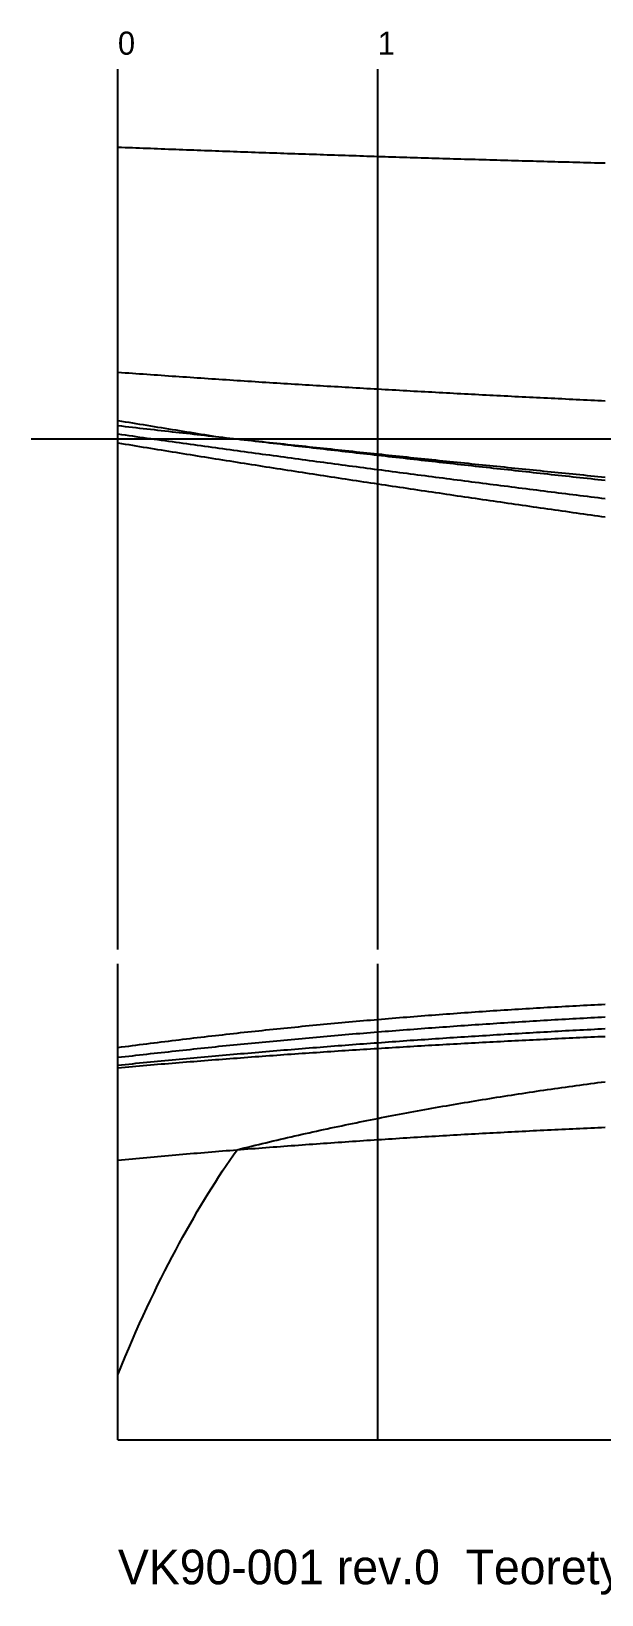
# Model space of a CAD drawing. Header units: millimetres. Extents: x -300 to 13200, y -3536 to 1881.
# Drawn here: x -300 to 1675, y -3536 to 1881 of the extents above; entities that cross this region are included whole.
import ezdxf

# ---------------------------------------------------------------- set-up
doc = ezdxf.new("R2010")
doc.units = ezdxf.units.MM
for name, color, linetype in [('BATOKS', 3, 'Continuous'), ('KORPUS', 7, 'Continuous'), ('SHPANGOUT', 8, 'Continuous'), ('TEXT', 7, 'Continuous'), ('VL', 5, 'Continuous')]:
    doc.layers.add(name, color=color, linetype=linetype)

msp = doc.modelspace()

# ---------------------------------------------------------------- linework, layer by layer
at = {"layer": 'BATOKS'}
for points in [[(0, 532.3), (12.5, 530.3), (25, 528.3), (37.5, 526.2), (50, 524.2), (62.5, 522.1), (75, 520.1), (87.5, 518.1), (100, 516), (112.5, 514), (125, 512), (137.5, 509.9), (150, 507.9), (162.5, 505.9), (175, 503.8), (187.5, 501.8), (200, 499.8), (212.5, 497.7), (225, 495.7), (237.5, 493.7), (250, 491.6), (262.5, 489.6), (275, 487.6), (287.5, 485.6), (300, 483.5), (312.5, 481.5), (325, 479.5), (337.5, 477.5), (350, 475.7), (362.5, 474.3), (375, 472.8), (387.5, 471.4), (400, 469.9), (412.5, 468.5), (425, 467), (437.5, 465.6), (450, 464.1), (462.5, 462.7), (475, 461.2), (487.5, 459.8), (500, 458.3), (512.5, 456.9), (525, 455.4), (537.5, 454), (550, 452.5), (562.5, 451.1), (575, 449.7), (587.5, 448.2), (600, 446.8), (612.5, 445.3), (625, 443.9), (637.5, 442.5), (650, 441), (662.5, 439.6), (675, 438.2), (687.5, 436.7), (700, 435.3), (712.5, 433.9), (725, 432.4), (737.5, 431), (750, 429.6), (762.5, 428.1), (775, 426.7), (787.5, 425.3), (800, 423.9), (812.5, 422.4), (825, 421), (837.5, 419.6), (850, 418.2), (862.5, 416.8), (875, 415.3), (887.5, 413.9), (900, 412.5), (912.5, 411.1), (925, 409.7), (937.5, 408.3), (950, 406.9), (962.5, 405.5), (975, 404), (987.5, 402.6), (1000, 401.2), (1012.5, 399.8), (1025, 398.4), (1037.5, 397), (1050, 395.6), (1062.5, 394.2), (1075, 392.8), (1087.5, 391.4), (1100, 390), (1112.5, 388.6), (1125, 387.2), (1137.5, 385.8), (1150, 384.4), (1162.5, 383.1), (1175, 381.7), (1187.5, 380.3), (1200, 378.9), (1212.5, 377.5), (1225, 376.1), (1237.5, 374.7), (1250, 373.3), (1262.5, 372), (1275, 370.6), (1287.5, 369.2), (1300, 367.8), (1312.5, 366.4), (1325, 365.1), (1337.5, 363.7), (1350, 362.3), (1362.5, 361), (1375, 359.6), (1387.5, 358.2), (1400, 356.8), (1412.5, 355.5), (1425, 354.1), (1437.5, 352.7), (1450, 351.4), (1462.5, 350), (1475, 348.7), (1487.5, 347.3), (1500, 345.9), (1512.5, 344.6), (1525, 343.2), (1537.5, 341.9), (1550, 340.5), (1562.5, 339.2), (1575, 337.8), (1587.5, 336.5), (1600, 335.1), (1612.5, 333.8), (1625, 332.4), (1637.5, 331.1), (1650, 329.7), (1662.5, 328.4), (1675, 327.1), (1687.5, 325.7)], [(0, 485.9), (12.5, 484.2), (25, 482.4), (37.5, 480.6), (50, 478.9), (62.5, 477.1), (75, 475.3), (87.5, 473.6), (100, 471.8), (112.5, 470.1), (125, 468.3), (137.5, 466.5), (150, 464.8), (162.5, 463), (175, 461.3), (187.5, 459.5), (200, 457.8), (212.5, 456.1), (225, 454.3), (237.5, 452.6), (250, 450.8), (262.5, 449.1), (275, 447.4), (287.5, 445.6), (300, 443.9), (312.5, 442.2), (325, 440.4), (337.5, 438.7), (350, 437), (362.5, 435.3), (375, 433.5), (387.5, 431.8), (400, 430.1), (412.5, 428.4), (425, 426.7), (437.5, 425), (450, 423.2), (462.5, 421.5), (475, 419.8), (487.5, 418.1), (500, 416.4), (512.5, 414.7), (525, 413), (537.5, 411.3), (550, 409.6), (562.5, 407.9), (575, 406.2), (587.5, 404.5), (600, 402.8), (612.5, 401.1), (625, 399.5), (637.5, 397.8), (650, 396.1), (662.5, 394.4), (675, 392.7), (687.5, 391), (700, 389.4), (712.5, 387.7), (725, 386), (737.5, 384.3), (750, 382.7), (762.5, 381), (775, 379.3), (787.5, 377.7), (800, 376), (812.5, 374.3), (825, 372.7), (837.5, 371), (850, 369.4), (862.5, 367.7), (875, 366.1), (887.5, 364.4), (900, 362.7), (912.5, 361.1), (925, 359.5), (937.5, 357.8), (950, 356.2), (962.5, 354.5), (975, 352.9), (987.5, 351.2), (1000, 349.6), (1012.5, 348), (1025, 346.3), (1037.5, 344.7), (1050, 343.1), (1062.5, 341.4), (1075, 339.8), (1087.5, 338.2), (1100, 336.6), (1112.5, 334.9), (1125, 333.3), (1137.5, 331.7), (1150, 330.1), (1162.5, 328.5), (1175, 326.9), (1187.5, 325.2), (1200, 323.6), (1212.5, 322), (1225, 320.4), (1237.5, 318.8), (1250, 317.2), (1262.5, 315.6), (1275, 314), (1287.5, 312.4), (1300, 310.8), (1312.5, 309.2), (1325, 307.6), (1337.5, 306), (1350, 304.4), (1362.5, 302.8), (1375, 301.3), (1387.5, 299.7), (1400, 298.1), (1412.5, 296.5), (1425, 294.9), (1437.5, 293.3), (1450, 291.8), (1462.5, 290.2), (1475, 288.6), (1487.5, 287), (1500, 285.5), (1512.5, 283.9), (1525, 282.3), (1537.5, 280.8), (1550, 279.2), (1562.5, 277.6), (1575, 276.1), (1587.5, 274.5), (1600, 273), (1612.5, 271.4), (1625, 269.8), (1637.5, 268.3), (1650, 266.7), (1662.5, 265.2), (1675, 263.7), (1687.5, 262.1)]]:
    msp.add_lwpolyline(points, dxfattribs=at)
at = {"layer": 'KORPUS'}
for p, q in [((0, 455), (0, 1480)), ((0, -3000), (9000, -3000))]:
    msp.add_line(p, q, dxfattribs=at)
for points in [[(0, 1480), (12.5, 1479.5), (25, 1479), (37.5, 1478.5), (50, 1478), (62.5, 1477.5), (75, 1477), (87.5, 1476.6), (100, 1476.1), (112.5, 1475.6), (125, 1475.1), (137.5, 1474.6), (150, 1474.1), (162.5, 1473.7), (175, 1473.2), (187.5, 1472.7), (200, 1472.2), (212.5, 1471.8), (225, 1471.3), (237.5, 1470.8), (250, 1470.4), (262.5, 1469.9), (275, 1469.4), (287.5, 1469), (300, 1468.5), (312.5, 1468), (325, 1467.6), (337.5, 1467.1), (350, 1466.7), (362.5, 1466.2), (375, 1465.7), (387.5, 1465.3), (400, 1464.8), (412.5, 1464.4), (425, 1463.9), (437.5, 1463.5), (450, 1463), (462.5, 1462.6), (475, 1462.2), (487.5, 1461.7), (500, 1461.3), (512.5, 1460.8), (525, 1460.4), (537.5, 1459.9), (550, 1459.5), (562.5, 1459.1), (575, 1458.6), (587.5, 1458.2), (600, 1457.8), (612.5, 1457.4), (625, 1456.9), (637.5, 1456.5), (650, 1456.1), (662.5, 1455.6), (675, 1455.2), (687.5, 1454.8), (700, 1454.4), (712.5, 1454), (725, 1453.5), (737.5, 1453.1), (750, 1452.7), (762.5, 1452.3), (775, 1451.9), (787.5, 1451.5), (800, 1451.1), (812.5, 1450.7), (825, 1450.2), (837.5, 1449.8), (850, 1449.4), (862.5, 1449), (875, 1448.6), (887.5, 1448.2), (900, 1447.8), (912.5, 1447.4), (925, 1447), (937.5, 1446.6), (950, 1446.2), (962.5, 1445.8), (975, 1445.5), (987.5, 1445.1), (1000, 1444.7), (1012.5, 1444.3), (1025, 1443.9), (1037.5, 1443.5), (1050, 1443.1), (1062.5, 1442.7), (1075, 1442.4), (1087.5, 1442), (1100, 1441.6), (1112.5, 1441.2), (1125, 1440.8), (1137.5, 1440.5), (1150, 1440.1), (1162.5, 1439.7), (1175, 1439.3), (1187.5, 1439), (1200, 1438.6), (1212.5, 1438.2), (1225, 1437.8), (1237.5, 1437.5), (1250, 1437.1), (1262.5, 1436.7), (1275, 1436.4), (1287.5, 1436), (1300, 1435.7), (1312.5, 1435.3), (1325, 1434.9), (1337.5, 1434.6), (1350, 1434.2), (1362.5, 1433.9), (1375, 1433.5), (1387.5, 1433.1), (1400, 1432.8), (1412.5, 1432.4), (1425, 1432.1), (1437.5, 1431.7), (1450, 1431.4), (1462.5, 1431), (1475, 1430.7), (1487.5, 1430.3), (1500, 1430), (1512.5, 1429.7), (1525, 1429.3), (1537.5, 1429), (1550, 1428.6), (1562.5, 1428.3), (1575, 1428), (1587.5, 1427.6), (1600, 1427.3), (1612.5, 1426.9), (1625, 1426.6), (1637.5, 1426.3), (1650, 1425.9), (1662.5, 1425.6), (1675, 1425.3), (1687.5, 1425)], [(0, 700), (12.5, 699.1), (25, 698.2), (37.5, 697.3), (50, 696.4), (62.5, 695.5), (75, 694.6), (87.5, 693.7), (100, 692.8), (112.5, 692), (125, 691.1), (137.5, 690.2), (150, 689.3), (162.5, 688.4), (175, 687.6), (187.5, 686.7), (200, 685.9), (212.5, 685), (225, 684.1), (237.5, 683.3), (250, 682.4), (262.5, 681.6), (275, 680.7), (287.5, 679.9), (300, 679), (312.5, 678.2), (325, 677.4), (337.5, 676.5), (350, 675.7), (362.5, 674.9), (375, 674.1), (387.5, 673.2), (400, 672.4), (412.5, 671.6), (425, 670.8), (437.5, 670), (450, 669.2), (462.5, 668.4), (475, 667.5), (487.5, 666.7), (500, 665.9), (512.5, 665.2), (525, 664.4), (537.5, 663.6), (550, 662.8), (562.5, 662), (575, 661.2), (587.5, 660.4), (600, 659.7), (612.5, 658.9), (625, 658.1), (637.5, 657.3), (650, 656.6), (662.5, 655.8), (675, 655), (687.5, 654.3), (700, 653.5), (712.5, 652.8), (725, 652), (737.5, 651.3), (750, 650.5), (762.5, 649.8), (775, 649), (787.5, 648.3), (800, 647.6), (812.5, 646.8), (825, 646.1), (837.5, 645.4), (850, 644.6), (862.5, 643.9), (875, 643.2), (887.5, 642.5), (900, 641.7), (912.5, 641), (925, 640.3), (937.5, 639.6), (950, 638.9), (962.5, 638.2), (975, 637.5), (987.5, 636.8), (1000, 636.1), (1012.5, 635.4), (1025, 634.7), (1037.5, 634), (1050, 633.3), (1062.5, 632.6), (1075, 631.9), (1087.5, 631.3), (1100, 630.6), (1112.5, 629.9), (1125, 629.2), (1137.5, 628.6), (1150, 627.9), (1162.5, 627.2), (1175, 626.5), (1187.5, 625.9), (1200, 625.2), (1212.5, 624.6), (1225, 623.9), (1237.5, 623.2), (1250, 622.6), (1262.5, 621.9), (1275, 621.3), (1287.5, 620.7), (1300, 620), (1312.5, 619.4), (1325, 618.7), (1337.5, 618.1), (1350, 617.5), (1362.5, 616.8), (1375, 616.2), (1387.5, 615.6), (1400, 614.9), (1412.5, 614.3), (1425, 613.7), (1437.5, 613.1), (1450, 612.5), (1462.5, 611.8), (1475, 611.2), (1487.5, 610.6), (1500, 610), (1512.5, 609.4), (1525, 608.8), (1537.5, 608.2), (1550, 607.6), (1562.5, 607), (1575, 606.4), (1587.5, 605.8), (1600, 605.2), (1612.5, 604.6), (1625, 604), (1637.5, 603.4), (1650, 602.9), (1662.5, 602.3), (1675, 601.7), (1687.5, 601.1)], [(0, 515), (12.5, 513.6), (25, 512.2), (37.5, 510.7), (50, 509.3), (62.5, 507.9), (75, 506.5), (87.5, 505.1), (100, 503.7), (112.5, 502.3), (125, 500.9), (137.5, 499.4), (150, 498), (162.5, 496.6), (175, 495.2), (187.5, 493.8), (200, 492.4), (212.5, 491), (225, 489.7), (237.5, 488.3), (250, 486.9), (262.5, 485.5), (275, 484.1), (287.5, 482.7), (300, 481.3), (312.5, 479.9), (325, 478.5), (337.5, 477.2), (350, 475.8), (362.5, 474.4), (375, 473), (387.5, 471.7), (400, 470.3), (412.5, 468.9), (425, 467.5), (437.5, 466.2), (450, 464.8), (462.5, 463.4), (475, 462.1), (487.5, 460.7), (500, 459.4), (512.5, 458), (525, 456.6), (537.5, 455.3), (550, 453.9), (562.5, 452.6), (575, 451.2), (587.5, 449.9), (600, 448.5), (612.5, 447.2), (625, 445.8), (637.5, 444.5), (650, 443.1), (662.5, 441.8), (675, 440.5), (687.5, 439.1), (700, 437.8), (712.5, 436.4), (725, 435.1), (737.5, 433.8), (750, 432.4), (762.5, 431.1), (775, 429.8), (787.5, 428.5), (800, 427.1), (812.5, 425.8), (825, 424.5), (837.5, 423.2), (850, 421.8), (862.5, 420.5), (875, 419.2), (887.5, 417.9), (900, 416.6), (912.5, 415.3), (925, 413.9), (937.5, 412.6), (950, 411.3), (962.5, 410), (975, 408.7), (987.5, 407.4), (1000, 406.1), (1012.5, 404.8), (1025, 403.5), (1037.5, 402.2), (1050, 400.9), (1062.5, 399.6), (1075, 398.3), (1087.5, 397), (1100, 395.7), (1112.5, 394.4), (1125, 393.1), (1137.5, 391.8), (1150, 390.6), (1162.5, 389.3), (1175, 388), (1187.5, 386.7), (1200, 385.4), (1212.5, 384.1), (1225, 382.9), (1237.5, 381.6), (1250, 380.3), (1262.5, 379), (1275, 377.7), (1287.5, 376.5), (1300, 375.2), (1312.5, 373.9), (1325, 372.7), (1337.5, 371.4), (1350, 370.1), (1362.5, 368.9), (1375, 367.6), (1387.5, 366.3), (1400, 365.1), (1412.5, 363.8), (1425, 362.5), (1437.5, 361.3), (1450, 360), (1462.5, 358.8), (1475, 357.5), (1487.5, 356.3), (1500, 355), (1512.5, 353.7), (1525, 352.5), (1537.5, 351.2), (1550, 350), (1562.5, 348.8), (1575, 347.5), (1587.5, 346.3), (1600, 345), (1612.5, 343.8), (1625, 342.5), (1637.5, 341.3), (1650, 340.1), (1662.5, 338.8), (1675, 337.6), (1687.5, 336.4)], [(0, 455), (12.5, 452.9), (25, 450.9), (37.5, 448.8), (50, 446.8), (62.5, 444.7), (75, 442.7), (87.5, 440.6), (100, 438.6), (112.5, 436.5), (125, 434.5), (137.5, 432.4), (150, 430.4), (162.5, 428.4), (175, 426.4), (187.5, 424.3), (200, 422.3), (212.5, 420.3), (225, 418.3), (237.5, 416.2), (250, 414.2), (262.5, 412.2), (275, 410.2), (287.5, 408.2), (300, 406.2), (312.5, 404.2), (325, 402.2), (337.5, 400.2), (350, 398.2), (362.5, 396.2), (375, 394.2), (387.5, 392.3), (400, 390.3), (412.5, 388.3), (425, 386.3), (437.5, 384.3), (450, 382.4), (462.5, 380.4), (475, 378.4), (487.5, 376.5), (500, 374.5), (512.5, 372.5), (525, 370.6), (537.5, 368.6), (550, 366.7), (562.5, 364.7), (575, 362.8), (587.5, 360.8), (600, 358.9), (612.5, 357), (625, 355), (637.5, 353.1), (650, 351.1), (662.5, 349.2), (675, 347.3), (687.5, 345.4), (700, 343.4), (712.5, 341.5), (725, 339.6), (737.5, 337.7), (750, 335.8), (762.5, 333.9), (775, 331.9), (787.5, 330), (800, 328.1), (812.5, 326.2), (825, 324.3), (837.5, 322.4), (850, 320.5), (862.5, 318.6), (875, 316.8), (887.5, 314.9), (900, 313), (912.5, 311.1), (925, 309.2), (937.5, 307.3), (950, 305.5), (962.5, 303.6), (975, 301.7), (987.5, 299.8), (1000, 298), (1012.5, 296.1), (1025, 294.2), (1037.5, 292.4), (1050, 290.5), (1062.5, 288.7), (1075, 286.8), (1087.5, 285), (1100, 283.1), (1112.5, 281.3), (1125, 279.4), (1137.5, 277.6), (1150, 275.7), (1162.5, 273.9), (1175, 272), (1187.5, 270.2), (1200, 268.4), (1212.5, 266.5), (1225, 264.7), (1237.5, 262.9), (1250, 261.1), (1262.5, 259.2), (1275, 257.4), (1287.5, 255.6), (1300, 253.8), (1312.5, 252), (1325, 250.2), (1337.5, 248.3), (1350, 246.5), (1362.5, 244.7), (1375, 242.9), (1387.5, 241.1), (1400, 239.3), (1412.5, 237.5), (1425, 235.7), (1437.5, 233.9), (1450, 232.1), (1462.5, 230.4), (1475, 228.6), (1487.5, 226.8), (1500, 225), (1512.5, 223.2), (1525, 221.4), (1537.5, 219.7), (1550, 217.9), (1562.5, 216.1), (1575, 214.3), (1587.5, 212.6), (1600, 210.8), (1612.5, 209), (1625, 207.3), (1637.5, 205.5), (1650, 203.8), (1662.5, 202), (1675, 200.3), (1687.5, 198.5)], [(0, -1640), (12.5, -1638.3), (25, -1636.7), (37.5, -1635.1), (50, -1633.4), (62.5, -1631.8), (75, -1630.2), (87.5, -1628.6), (100, -1627), (112.5, -1625.4), (125, -1623.8), (137.5, -1622.3), (150, -1620.7), (162.5, -1619.2), (175, -1617.6), (187.5, -1616.1), (200, -1614.6), (212.5, -1613.1), (225, -1611.6), (237.5, -1610.1), (250, -1608.6), (262.5, -1607.1), (275, -1605.6), (287.5, -1604.2), (300, -1602.7), (312.5, -1601.3), (325, -1599.8), (337.5, -1598.4), (350, -1597), (362.5, -1595.6), (375, -1594.2), (387.5, -1592.8), (400, -1591.4), (412.5, -1590), (425, -1588.6), (437.5, -1587.3), (450, -1585.9), (462.5, -1584.6), (475, -1583.3), (487.5, -1581.9), (500, -1580.6), (512.5, -1579.3), (525, -1578), (537.5, -1576.7), (550, -1575.4), (562.5, -1574.1), (575, -1572.9), (587.5, -1571.6), (600, -1570.4), (612.5, -1569.1), (625, -1567.9), (637.5, -1566.6), (650, -1565.4), (662.5, -1564.2), (675, -1563), (687.5, -1561.8), (700, -1560.6), (712.5, -1559.4), (725, -1558.3), (737.5, -1557.1), (750, -1555.9), (762.5, -1554.8), (775, -1553.6), (787.5, -1552.5), (800, -1551.4), (812.5, -1550.3), (825, -1549.1), (837.5, -1548), (850, -1546.9), (862.5, -1545.9), (875, -1544.8), (887.5, -1543.7), (900, -1542.6), (912.5, -1541.6), (925, -1540.5), (937.5, -1539.5), (950, -1538.4), (962.5, -1537.4), (975, -1536.4), (987.5, -1535.4), (1000, -1534.4), (1012.5, -1533.4), (1025, -1532.4), (1037.5, -1531.4), (1050, -1530.4), (1062.5, -1529.5), (1075, -1528.5), (1087.5, -1527.5), (1100, -1526.6), (1112.5, -1525.7), (1125, -1524.7), (1137.5, -1523.8), (1150, -1522.9), (1162.5, -1522), (1175, -1521.1), (1187.5, -1520.2), (1200, -1519.3), (1212.5, -1518.4), (1225, -1517.5), (1237.5, -1516.6), (1250, -1515.8), (1262.5, -1514.9), (1275, -1514.1), (1287.5, -1513.2), (1300, -1512.4), (1312.5, -1511.6), (1325, -1510.8), (1337.5, -1510), (1350, -1509.1), (1362.5, -1508.3), (1375, -1507.6), (1387.5, -1506.8), (1400, -1506), (1412.5, -1505.2), (1425, -1504.5), (1437.5, -1503.7), (1450, -1502.9), (1462.5, -1502.2), (1475, -1501.5), (1487.5, -1500.7), (1500, -1500), (1512.5, -1499.3), (1525, -1498.6), (1537.5, -1497.9), (1550, -1497.2), (1562.5, -1496.5), (1575, -1495.8), (1587.5, -1495.1), (1600, -1494.4), (1612.5, -1493.8), (1625, -1493.1), (1637.5, -1492.4), (1650, -1491.8), (1662.5, -1491.2), (1675, -1490.5), (1687.5, -1489.9)], [(0, -1710), (12.5, -1708.9), (25, -1707.8), (37.5, -1706.7), (50, -1705.7), (62.5, -1704.6), (75, -1703.5), (87.5, -1702.5), (100, -1701.4), (112.5, -1700.4), (125, -1699.3), (137.5, -1698.3), (150, -1697.2), (162.5, -1696.2), (175, -1695.2), (187.5, -1694.1), (200, -1693.1), (212.5, -1692.1), (225, -1691.1), (237.5, -1690.1), (250, -1689.1), (262.5, -1688.1), (275, -1687.1), (287.5, -1686.1), (300, -1685.1), (312.5, -1684.2), (325, -1683.2), (337.5, -1682.2), (350, -1681.2), (362.5, -1680.3), (375, -1679.3), (387.5, -1678.4), (400, -1677.4), (412.5, -1676.5), (425, -1675.5), (437.5, -1674.6), (450, -1673.7), (462.5, -1672.8), (475, -1671.8), (487.5, -1670.9), (500, -1670), (512.5, -1669.1), (525, -1668.2), (537.5, -1667.3), (550, -1666.4), (562.5, -1665.5), (575, -1664.6), (587.5, -1663.7), (600, -1662.8), (612.5, -1662), (625, -1661.1), (637.5, -1660.2), (650, -1659.4), (662.5, -1658.5), (675, -1657.7), (687.5, -1656.8), (700, -1656), (712.5, -1655.1), (725, -1654.3), (737.5, -1653.5), (750, -1652.6), (762.5, -1651.8), (775, -1651), (787.5, -1650.2), (800, -1649.4), (812.5, -1648.5), (825, -1647.7), (837.5, -1646.9), (850, -1646.1), (862.5, -1645.3), (875, -1644.6), (887.5, -1643.8), (900, -1643), (912.5, -1642.2), (925, -1641.4), (937.5, -1640.7), (950, -1639.9), (962.5, -1639.2), (975, -1638.4), (987.5, -1637.6), (1000, -1636.9), (1012.5, -1636.1), (1025, -1635.4), (1037.5, -1634.7), (1050, -1633.9), (1062.5, -1633.2), (1075, -1632.5), (1087.5, -1631.8), (1100, -1631), (1112.5, -1630.3), (1125, -1629.6), (1137.5, -1628.9), (1150, -1628.2), (1162.5, -1627.5), (1175, -1626.8), (1187.5, -1626.1), (1200, -1625.4), (1212.5, -1624.7), (1225, -1624.1), (1237.5, -1623.4), (1250, -1622.7), (1262.5, -1622), (1275, -1621.4), (1287.5, -1620.7), (1300, -1620.1), (1312.5, -1619.4), (1325, -1618.7), (1337.5, -1618.1), (1350, -1617.5), (1362.5, -1616.8), (1375, -1616.2), (1387.5, -1615.5), (1400, -1614.9), (1412.5, -1614.3), (1425, -1613.7), (1437.5, -1613), (1450, -1612.4), (1462.5, -1611.8), (1475, -1611.2), (1487.5, -1610.6), (1500, -1610), (1512.5, -1609.4), (1525, -1608.8), (1537.5, -1608.2), (1550, -1607.6), (1562.5, -1607), (1575, -1606.5), (1587.5, -1605.9), (1600, -1605.3), (1612.5, -1604.7), (1625, -1604.2), (1637.5, -1603.6), (1650, -1603), (1662.5, -1602.5), (1675, -1601.9), (1687.5, -1601.4)], [(0, -2030), (12.5, -2028.8), (25, -2027.7), (37.5, -2026.5), (50, -2025.4), (62.5, -2024.3), (75, -2023.1), (87.5, -2022), (100, -2020.9), (112.5, -2019.7), (125, -2018.6), (137.5, -2017.5), (150, -2016.4), (162.5, -2015.3), (175, -2014.2), (187.5, -2013.1), (200, -2012.1), (212.5, -2011), (225, -2009.9), (237.5, -2008.9), (250, -2007.8), (262.5, -2006.7), (275, -2005.7), (287.5, -2004.6), (300, -2003.6), (312.5, -2002.6), (325, -2001.5), (337.5, -2000.5), (350, -1999.5), (362.5, -1998.5), (375, -1997.4), (387.5, -1996.4), (400, -1995.4), (412.5, -1994.4), (425, -1993.4), (437.5, -1992.5), (450, -1991.5), (462.5, -1990.5), (475, -1989.5), (487.5, -1988.6), (500, -1987.6), (512.5, -1986.6), (525, -1985.7), (537.5, -1984.7), (550, -1983.8), (562.5, -1982.8), (575, -1981.9), (587.5, -1981), (600, -1980), (612.5, -1979.1), (625, -1978.2), (637.5, -1977.3), (650, -1976.4), (662.5, -1975.5), (675, -1974.6), (687.5, -1973.7), (700, -1972.8), (712.5, -1971.9), (725, -1971), (737.5, -1970.2), (750, -1969.3), (762.5, -1968.4), (775, -1967.6), (787.5, -1966.7), (800, -1965.9), (812.5, -1965), (825, -1964.2), (837.5, -1963.3), (850, -1962.5), (862.5, -1961.7), (875, -1960.9), (887.5, -1960), (900, -1959.2), (912.5, -1958.4), (925, -1957.6), (937.5, -1956.8), (950, -1956), (962.5, -1955.2), (975, -1954.4), (987.5, -1953.6), (1000, -1952.8), (1012.5, -1952.1), (1025, -1951.3), (1037.5, -1950.5), (1050, -1949.8), (1062.5, -1949), (1075, -1948.2), (1087.5, -1947.5), (1100, -1946.7), (1112.5, -1946), (1125, -1945.3), (1137.5, -1944.5), (1150, -1943.8), (1162.5, -1943.1), (1175, -1942.3), (1187.5, -1941.6), (1200, -1940.9), (1212.5, -1940.2), (1225, -1939.5), (1237.5, -1938.8), (1250, -1938.1), (1262.5, -1937.4), (1275, -1936.7), (1287.5, -1936), (1300, -1935.4), (1312.5, -1934.7), (1325, -1934), (1337.5, -1933.3), (1350, -1932.7), (1362.5, -1932), (1375, -1931.4), (1387.5, -1930.7), (1400, -1930.1), (1412.5, -1929.4), (1425, -1928.8), (1437.5, -1928.1), (1450, -1927.5), (1462.5, -1926.9), (1475, -1926.2), (1487.5, -1925.6), (1500, -1925), (1512.5, -1924.4), (1525, -1923.8), (1537.5, -1923.2), (1550, -1922.6), (1562.5, -1922), (1575, -1921.4), (1587.5, -1920.8), (1600, -1920.2), (1612.5, -1919.6), (1625, -1919), (1637.5, -1918.5), (1650, -1917.9), (1662.5, -1917.3), (1675, -1916.7), (1687.5, -1916.2)]]:
    msp.add_lwpolyline(points, dxfattribs=at)
at = {"layer": 'SHPANGOUT'}
for p, q in [((0, -1300), (0, 1750)), ((900, -1300), (900, 1750)), ((0, -3000), (0, -1350)), ((900, -3000), (900, -1350))]:
    msp.add_line(p, q, dxfattribs=at)
at = {"layer": 'VL'}
msp.add_line((-300, 468.5), (9300, 468.5), dxfattribs=at)
for points in [[(0, -1674.1), (12.5, -1672.7), (25, -1671.2), (37.5, -1669.8), (50, -1668.4), (62.5, -1667), (75, -1665.5), (87.5, -1664.1), (100, -1662.7), (112.5, -1661.3), (125, -1660), (137.5, -1658.6), (150, -1657.2), (162.5, -1655.8), (175, -1654.5), (187.5, -1653.1), (200, -1651.8), (212.5, -1650.4), (225, -1649.1), (237.5, -1647.7), (250, -1646.4), (262.5, -1645.1), (275, -1643.8), (287.5, -1642.5), (300, -1641.2), (312.5, -1639.9), (325, -1638.6), (337.5, -1637.3), (350, -1636), (362.5, -1634.8), (375, -1633.5), (387.5, -1632.3), (400, -1631), (412.5, -1629.8), (425, -1628.5), (437.5, -1627.3), (450, -1626.1), (462.5, -1624.8), (475, -1623.6), (487.5, -1622.4), (500, -1621.2), (512.5, -1620), (525, -1618.8), (537.5, -1617.6), (550, -1616.5), (562.5, -1615.3), (575, -1614.1), (587.5, -1613), (600, -1611.8), (612.5, -1610.7), (625, -1609.5), (637.5, -1608.4), (650, -1607.3), (662.5, -1606.1), (675, -1605), (687.5, -1603.9), (700, -1602.8), (712.5, -1601.7), (725, -1600.6), (737.5, -1599.5), (750, -1598.4), (762.5, -1597.4), (775, -1596.3), (787.5, -1595.2), (800, -1594.2), (812.5, -1593.1), (825, -1592.1), (837.5, -1591), (850, -1590), (862.5, -1589), (875, -1588), (887.5, -1586.9), (900, -1585.9), (912.5, -1584.9), (925, -1583.9), (937.5, -1582.9), (950, -1582), (962.5, -1581), (975, -1580), (987.5, -1579), (1000, -1578.1), (1012.5, -1577.1), (1025, -1576.2), (1037.5, -1575.2), (1050, -1574.3), (1062.5, -1573.4), (1075, -1572.4), (1087.5, -1571.5), (1100, -1570.6), (1112.5, -1569.7), (1125, -1568.8), (1137.5, -1567.9), (1150, -1567), (1162.5, -1566.1), (1175, -1565.2), (1187.5, -1564.3), (1200, -1563.5), (1212.5, -1562.6), (1225, -1561.7), (1237.5, -1560.9), (1250, -1560), (1262.5, -1559.2), (1275, -1558.4), (1287.5, -1557.5), (1300, -1556.7), (1312.5, -1555.9), (1325, -1555.1), (1337.5, -1554.3), (1350, -1553.5), (1362.5, -1552.7), (1375, -1551.9), (1387.5, -1551.1), (1400, -1550.3), (1412.5, -1549.5), (1425, -1548.8), (1437.5, -1548), (1450, -1547.2), (1462.5, -1546.5), (1475, -1545.7), (1487.5, -1545), (1500, -1544.3), (1512.5, -1543.5), (1525, -1542.8), (1537.5, -1542.1), (1550, -1541.4), (1562.5, -1540.7), (1575, -1540), (1587.5, -1539.3), (1600, -1538.6), (1612.5, -1537.9), (1625, -1537.2), (1637.5, -1536.5), (1650, -1535.9), (1662.5, -1535.2), (1675, -1534.5), (1687.5, -1533.9)], [(0, -1701), (12.5, -1699.8), (25, -1698.6), (37.5, -1697.3), (50, -1696.1), (62.5, -1694.9), (75, -1693.7), (87.5, -1692.4), (100, -1691.2), (112.5, -1690), (125, -1688.8), (137.5, -1687.6), (150, -1686.4), (162.5, -1685.3), (175, -1684.1), (187.5, -1682.9), (200, -1681.7), (212.5, -1680.6), (225, -1679.4), (237.5, -1678.2), (250, -1677.1), (262.5, -1675.9), (275, -1674.8), (287.5, -1673.6), (300, -1672.5), (312.5, -1671.4), (325, -1670.2), (337.5, -1669.1), (350, -1668), (362.5, -1666.9), (375, -1665.8), (387.5, -1664.7), (400, -1663.6), (412.5, -1662.5), (425, -1661.4), (437.5, -1660.3), (450, -1659.2), (462.5, -1658.1), (475, -1657.1), (487.5, -1656), (500, -1654.9), (512.5, -1653.9), (525, -1652.8), (537.5, -1651.8), (550, -1650.7), (562.5, -1649.7), (575, -1648.6), (587.5, -1647.6), (600, -1646.6), (612.5, -1645.6), (625, -1644.5), (637.5, -1643.5), (650, -1642.5), (662.5, -1641.5), (675, -1640.5), (687.5, -1639.5), (700, -1638.5), (712.5, -1637.5), (725, -1636.6), (737.5, -1635.6), (750, -1634.6), (762.5, -1633.6), (775, -1632.7), (787.5, -1631.7), (800, -1630.8), (812.5, -1629.8), (825, -1628.9), (837.5, -1627.9), (850, -1627), (862.5, -1626.1), (875, -1625.1), (887.5, -1624.2), (900, -1623.3), (912.5, -1622.4), (925, -1621.5), (937.5, -1620.6), (950, -1619.7), (962.5, -1618.8), (975, -1617.9), (987.5, -1617), (1000, -1616.1), (1012.5, -1615.2), (1025, -1614.4), (1037.5, -1613.5), (1050, -1612.6), (1062.5, -1611.8), (1075, -1610.9), (1087.5, -1610.1), (1100, -1609.2), (1112.5, -1608.4), (1125, -1607.5), (1137.5, -1606.7), (1150, -1605.9), (1162.5, -1605.1), (1175, -1604.2), (1187.5, -1603.4), (1200, -1602.6), (1212.5, -1601.8), (1225, -1601), (1237.5, -1600.2), (1250, -1599.4), (1262.5, -1598.6), (1275, -1597.9), (1287.5, -1597.1), (1300, -1596.3), (1312.5, -1595.5), (1325, -1594.8), (1337.5, -1594), (1350, -1593.2), (1362.5, -1592.5), (1375, -1591.7), (1387.5, -1591), (1400, -1590.3), (1412.5, -1589.5), (1425, -1588.8), (1437.5, -1588.1), (1450, -1587.4), (1462.5, -1586.6), (1475, -1585.9), (1487.5, -1585.2), (1500, -1584.5), (1512.5, -1583.8), (1525, -1583.1), (1537.5, -1582.4), (1550, -1581.7), (1562.5, -1581.1), (1575, -1580.4), (1587.5, -1579.7), (1600, -1579), (1612.5, -1578.4), (1625, -1577.7), (1637.5, -1577.1), (1650, -1576.4), (1662.5, -1575.7), (1675, -1575.1), (1687.5, -1574.5)], [(0, -2773.7), (12.5, -2742.7), (25, -2712.4), (37.5, -2682.7), (50, -2653.5), (62.5, -2624.9), (75, -2596.9), (87.5, -2569.3), (100, -2542.3), (112.5, -2515.7), (125, -2489.6), (137.5, -2464), (150, -2438.8), (162.5, -2414.1), (175, -2389.7), (187.5, -2365.8), (200, -2342.2), (212.5, -2319.1), (225, -2296.3), (237.5, -2273.9), (250, -2251.9), (262.5, -2230.1), (275, -2208.8), (287.5, -2187.7), (300, -2167), (312.5, -2146.5), (325, -2126.4), (337.5, -2106.6), (350, -2087), (362.5, -2067.8), (375, -2048.8), (387.5, -2030.1), (400, -2011.6), (412.5, -1994.3), (425, -1991.2), (437.5, -1988.1), (450, -1985), (462.5, -1981.9), (475, -1978.8), (487.5, -1975.8), (500, -1972.8), (512.5, -1969.8), (525, -1966.8), (537.5, -1963.8), (550, -1960.9), (562.5, -1958), (575, -1955), (587.5, -1952.2), (600, -1949.3), (612.5, -1946.4), (625, -1943.6), (637.5, -1940.8), (650, -1938), (662.5, -1935.2), (675, -1932.4), (687.5, -1929.7), (700, -1927), (712.5, -1924.3), (725, -1921.6), (737.5, -1918.9), (750, -1916.2), (762.5, -1913.6), (775, -1911), (787.5, -1908.3), (800, -1905.8), (812.5, -1903.2), (825, -1900.6), (837.5, -1898.1), (850, -1895.5), (862.5, -1893), (875, -1890.5), (887.5, -1888.1), (900, -1885.6), (912.5, -1883.1), (925, -1880.7), (937.5, -1878.3), (950, -1875.9), (962.5, -1873.5), (975, -1871.1), (987.5, -1868.8), (1000, -1866.4), (1012.5, -1864.1), (1025, -1861.8), (1037.5, -1859.5), (1050, -1857.2), (1062.5, -1855), (1075, -1852.7), (1087.5, -1850.5), (1100, -1848.2), (1112.5, -1846), (1125, -1843.8), (1137.5, -1841.7), (1150, -1839.5), (1162.5, -1837.3), (1175, -1835.2), (1187.5, -1833.1), (1200, -1831), (1212.5, -1828.9), (1225, -1826.8), (1237.5, -1824.7), (1250, -1822.6), (1262.5, -1820.6), (1275, -1818.6), (1287.5, -1816.6), (1300, -1814.5), (1312.5, -1812.6), (1325, -1810.6), (1337.5, -1808.6), (1350, -1806.7), (1362.5, -1804.7), (1375, -1802.8), (1387.5, -1800.9), (1400, -1799), (1412.5, -1797.1), (1425, -1795.2), (1437.5, -1793.3), (1450, -1791.5), (1462.5, -1789.6), (1475, -1787.8), (1487.5, -1786), (1500, -1784.2), (1512.5, -1782.4), (1525, -1780.6), (1537.5, -1778.8), (1550, -1777.1), (1562.5, -1775.3), (1575, -1773.6), (1587.5, -1771.9), (1600, -1770.1), (1612.5, -1768.4), (1625, -1766.8), (1637.5, -1765.1), (1650, -1763.4), (1662.5, -1761.8), (1675, -1760.1), (1687.5, -1758.5)]]:
    msp.add_lwpolyline(points, dxfattribs=at)

# ---------------------------------------------------------------- texts
at = {"layer": 'TEXT'}
for s, height, p in [('0', 80, (0, 1800)), ('1', 80, (900, 1800)), ('VK90-001 rev.0  Teoretychne kreslennia. Eskiz, ne dlia vyrobnytstva. mm, 1:1', 120, (0, -3500))]:
    msp.add_text(s, height=height, dxfattribs=at).set_placement(p)

doc.saveas('drawing.dxf')
